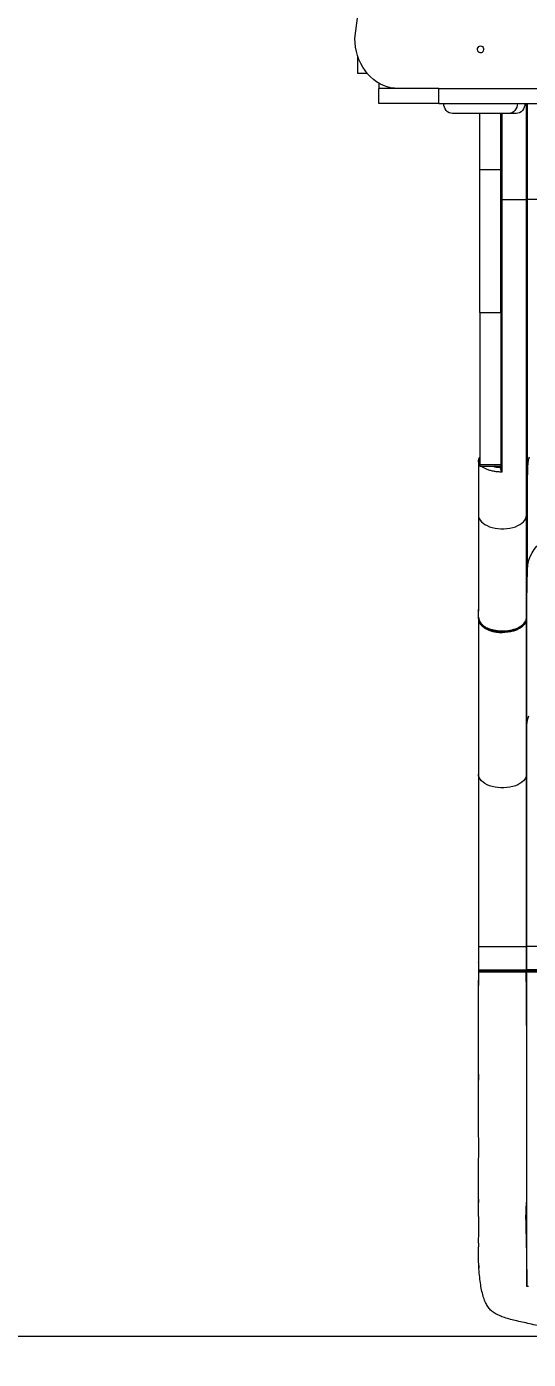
# Model space of a CAD drawing. Header units: millimetres. Extents: x -5839 to 7543, y -6363 to 7210.
# Drawn here: x 326 to 827, y -2736 to -1404 of the extents above; entities that cross this region are included whole.
import ezdxf

# ---------------------------------------------------------------- set-up
doc = ezdxf.new("R2010")
doc.units = ezdxf.units.MM
for name, color, linetype in [('DIKOM_ОБЪЕКТ', 7, 'Continuous'), ('DIKOM_РАЗМЕР_ЗОНА', 7, 'Continuous'), ('DIKOM_РАЗМЕР_ОБЪЕКТА', 7, 'Continuous')]:
    doc.layers.add(name, color=color, linetype=linetype)
doc.styles.add('style1', font='arial.ttf', dxfattribs={"width": 0.8})
doc.dimstyles.new('1-50', dxfattribs={"dimtxt": 300, "dimasz": 200, "dimexe": 100, "dimexo": 0, "dimgap": 100, "dimtad": 1, "dimdec": 0, "dimtxsty": 'style1', "dimcen": 0, "dimclrd": 7, "dimclre": 7, "dimadec": 1, "dimazin": 2, "dimtfac": 1, "dimtdec": 0, "dimtmove": 0, "dimatfit": 3, "dimfxl": 0, "dimlwd": 25, "dimlwe": 18, "dimarcsym": 0})

# ---------------------------------------------------------------- blocks, each defined once
blk = doc.blocks.new('*D9')
at = {"layer": 'Defpoints', "color": 0, "transparency": 16777216}
for p in [(-4446.7, 5684.5), (1527.1, 5684.5), (1157.2, -2712.8)]:
    blk.add_point(p, dxfattribs=at)
at = {"layer": 'DIKOM_РАЗМЕР_ОБЪЕКТА', "color": 7, "lineweight": 18, "transparency": 16777216}
for p, q in [((1527.1, 5684.5), (-4546.7, 5684.5)), ((1157.2, -2712.8), (-4546.7, -2712.8))]:
    blk.add_line(p, q, dxfattribs=at)
at = {"layer": 'DIKOM_РАЗМЕР_ОБЪЕКТА', "color": 7, "lineweight": 25, "transparency": 16777216}
blk.add_line((-4446.7, -2512.8), (-4446.7, 5484.5), dxfattribs=at)
at = {"layer": 'DIKOM_РАЗМЕР_ОБЪЕКТА', "color": 7, "transparency": 16777216}
for points in [[(-4480, 5484.5), (-4413.4, 5484.5), (-4446.7, 5684.5)], [(-4480, -2512.8), (-4413.4, -2512.8), (-4446.7, -2712.8)]]:
    blk.add_solid(points, dxfattribs=at)
at = {"layer": 'DIKOM_РАЗМЕР_ОБЪЕКТА', "color": 0, "transparency": 16777216, "insert": (-4699.9, 2022.1), "char_height": 300, "attachment_point": 5, "rotation": 90, "style": 'style1'}
blk.add_mtext('8400', dxfattribs=at)
blk = doc.blocks.new('*D10')
at = {"layer": 'Defpoints', "color": 0, "transparency": 16777216}
for p in [(-539.6, 7210.2), (-5389, -4715.6), (1451.9, -4715.6)]:
    blk.add_point(p, dxfattribs=at)
at = {"layer": 'DIKOM_РАЗМЕР_ЗОНА', "color": 7, "lineweight": 18, "transparency": 16777216}
for p, q in [((-539.6, 7210.2), (-5489, 7210.2)), ((1451.9, -4715.6), (-5489, -4715.6))]:
    blk.add_line(p, q, dxfattribs=at)
at = {"layer": 'DIKOM_РАЗМЕР_ЗОНА', "color": 7, "lineweight": 25, "transparency": 16777216}
blk.add_line((-5389, 7010.2), (-5389, -4515.6), dxfattribs=at)
at = {"layer": 'DIKOM_РАЗМЕР_ЗОНА', "color": 7, "transparency": 16777216}
for points in [[(-5422.3, 7010.2), (-5355.6, 7010.2), (-5389, 7210.2)], [(-5422.3, -4515.6), (-5355.6, -4515.6), (-5389, -4715.6)]]:
    blk.add_solid(points, dxfattribs=at)
at = {"layer": 'DIKOM_РАЗМЕР_ЗОНА', "color": 0, "transparency": 16777216, "insert": (-5642.1, 2127.8), "char_height": 300, "attachment_point": 5, "rotation": 90, "style": 'style1'}
blk.add_mtext('11900', dxfattribs=at)
blk = doc.blocks.new('*D11')
at = {"layer": 'Defpoints', "color": 0, "transparency": 16777216}
for p in [(7543.4, 2834.4), (-3824.1, 2391.4), (-3824.1, -6263.5)]:
    blk.add_point(p, dxfattribs=at)
at = {"layer": 'DIKOM_РАЗМЕР_ЗОНА', "color": 7, "lineweight": 18, "transparency": 16777216}
for p, q in [((7543.4, 2834.4), (7543.4, -6363.5)), ((-3824.1, 2391.4), (-3824.1, -6363.5))]:
    blk.add_line(p, q, dxfattribs=at)
at = {"layer": 'DIKOM_РАЗМЕР_ЗОНА', "color": 7, "lineweight": 25, "transparency": 16777216}
blk.add_line((7343.4, -6263.5), (-3624.1, -6263.5), dxfattribs=at)
at = {"layer": 'DIKOM_РАЗМЕР_ЗОНА', "color": 7, "transparency": 16777216}
for points in [[(-3624.1, -6230.1), (-3624.1, -6296.8), (-3824.1, -6263.5)], [(7343.4, -6230.1), (7343.4, -6296.8), (7543.4, -6263.5)]]:
    blk.add_solid(points, dxfattribs=at)
at = {"layer": 'DIKOM_РАЗМЕР_ЗОНА', "color": 0, "transparency": 16777216, "insert": (981.3, -6010.3), "char_height": 300, "attachment_point": 5, "style": 'style1'}
blk.add_mtext('11400', dxfattribs=at)
blk = doc.blocks.new('*D12')
at = {"layer": 'Defpoints', "color": 0, "transparency": 16777216}
for p in [(-2324.1, 1735.7), (4543.4, 1735.7), (4543.4, -5314.2)]:
    blk.add_point(p, dxfattribs=at)
at = {"layer": 'DIKOM_РАЗМЕР_ОБЪЕКТА', "color": 7, "lineweight": 18, "transparency": 16777216}
for p, q in [((-2324.1, 1735.7), (-2324.1, -5414.2)), ((4543.4, 1735.7), (4543.4, -5414.2))]:
    blk.add_line(p, q, dxfattribs=at)
at = {"layer": 'DIKOM_РАЗМЕР_ОБЪЕКТА', "color": 7, "lineweight": 25, "transparency": 16777216}
blk.add_line((-2124.1, -5314.2), (4343.4, -5314.2), dxfattribs=at)
at = {"layer": 'DIKOM_РАЗМЕР_ОБЪЕКТА', "color": 7, "transparency": 16777216}
for points in [[(-2124.1, -5280.9), (-2124.1, -5347.5), (-2324.1, -5314.2)], [(4343.4, -5280.9), (4343.4, -5347.5), (4543.4, -5314.2)]]:
    blk.add_solid(points, dxfattribs=at)
at = {"layer": 'DIKOM_РАЗМЕР_ОБЪЕКТА', "color": 0, "transparency": 16777216, "insert": (862.1, -5061), "char_height": 300, "attachment_point": 5, "style": 'style1'}
blk.add_mtext('6900', dxfattribs=at)

msp = doc.modelspace()

# ---------------------------------------------------------------- linework, layer by layer
at = {"layer": 'DIKOM_ОБЪЕКТ', "color": 7, "linetype": 'Continuous', "lineweight": 15}
for p, q in [((656.5, -1450.6), (656.5, -1433.9)), ((665.9, -1450.6), (656.5, -1450.6)), ((677.5, -1460.4), (677.5, -1465.6)), ((677.5, -1480.6), (677.5, -1465.6)), ((737.6, -1465.6), (677.5, -1465.6)), ((737.6, -1480.6), (737.6, -1465.6)), ((737.6, -1465.6), (1067.6, -1465.6)), ((737.6, -1480.6), (677.5, -1480.6)), ((737.6, -1480.6), (977.9, -1480.6)), ((807.3, -1490.6), (751, -1490.6)), ((778.5, -1546.8), (778.5, -1490.6)), ((799.5, -1546.8), (799.5, -1490.6)), ((800.5, -1490.6), (800.5, -1576.6)), ((814.8, -1490.6), (807.3, -1490.6)), ((825, -1576.6), (825, -1480.6)), ((826, -1576.6), (826, -1480.6)), ((778.5, -1546.8), (799.5, -1546.8)), ((778.5, -1689.5), (778.5, -1546.8)), ((799.5, -1689.5), (799.5, -1546.8)), ((799.5, -1576.6), (800.5, -1576.6)), ((800.5, -1576.6), (800.5, -1849.1)), ((800.5, -1576.6), (825, -1576.6)), ((825, -1892), (825, -1576.6)), ((826, -1576.6), (825, -1576.6)), ((826, -1843.9), (826, -1576.6)), ((918.5, -1576.6), (826, -1576.6)), ((778.5, -1689.5), (799.5, -1689.5)), ((778.5, -1689.5), (778.5, -1841.4)), ((799.5, -1689.5), (799.5, -1841.4)), ((777, -1837.8), (777, -1837.2)), ((777, -1837.2), (777, -1837.2)), ((777, -1837.8), (777, -1892)), ((778.5, -1841.4), (799.5, -1841.4)), ((778.5, -1841.4), (778.5, -1843.3)), ((778.5, -1843.3), (799.5, -1843.3)), ((799.5, -1841.4), (799.5, -1843.3)), ((799.5, -1846.5), (799.5, -1843.3)), ((826, -1843.9), (825, -1892)), ((826, -1945.9), (826, -1843.9)), ((777, -1892), (777, -1986.2)), ((825, -1994.1), (825, -1892)), ((825, -1994.1), (826, -1945.9)), ((825.5, -2102.4), (825.5, -1969.9)), ((777, -1994.1), (777, -1986.2)), ((777, -1986.2), (777, -1987.9)), ((777, -1995.6), (777, -1987.9)), ((777, -1995.6), (777, -2150.9)), ((825, -1995.6), (825.1, -1992.6)), ((825, -2150.9), (825, -1995.6)), ((825, -2150.9), (825.5, -2102.4)), ((825.5, -2323), (825.5, -2102.4)), ((825, -2323), (825, -2150.9)), ((777, -2323), (825, -2323)), ((777, -2323), (777, -2337)), ((825.5, -2323), (825, -2323)), ((825, -2346.5), (825, -2323)), ((825.5, -2346.5), (825.5, -2323)), ((917.5, -2323), (825.5, -2323)), ((777, -2337), (777, -2346.5)), ((777, -2339), (777, -2338.9)), ((777, -2339), (777, -2348.4)), ((777, -2347.4), (777, -2348.3)), ((777, -2348.4), (777, -2362.2)), ((778.2, -2346.8), (777.3, -2347.7)), ((777.5, -2347.7), (777.3, -2347.7)), ((824.7, -2347.7), (823.8, -2346.8)), ((824.3, -2346.7), (824.9, -2346.5)), ((825.2, -2347.7), (824.3, -2346.7)), ((824.5, -2347), (825, -2347)), ((825.2, -2347.7), (824.7, -2347.7)), ((824.8, -2348.4), (824.9, -2348.4)), ((825.5, -2346.5), (825, -2346.5)), ((825, -2348.4), (825, -2402.1)), ((825, -2348.4), (825.5, -2348.4)), ((917.5, -2347.7), (825.2, -2347.7)), ((917.5, -2346.5), (825.5, -2346.5)), ((825.5, -2662.9), (825.5, -2348.4)), ((825.5, -2348.4), (917.5, -2348.4)), ((825, -2402.1), (825, -2559.2)), ((825, -2559.2), (825, -2573.5)), ((777.1, -2577.7), (777, -2578.9)), ((777.1, -2575.5), (777.1, -2577.7)), ((825, -2573.5), (825, -2578.9)), ((777.4, -2642.1), (777.4, -2642.8)), ((825.5, -2662.4), (825.5, -2662.8)), ((825.5, -2662.8), (825.5, -2662.9)), ((825.5, -2662.9), (825.5, -2662.9)), ((826.9, -2662.9), (826.9, -2662.9))]:
    msp.add_line(p, q, dxfattribs=at)
at = {"layer": 'DIKOM_ОБЪЕКТ', "color": 7, "linetype": 'Continuous', "lineweight": 15, "flags": 128}
for points in [[(653.5, -1415.6), (657.4, -1385.1)], [(696.9, -1465.6), (693.1, -1465.4), (689.3, -1464.9), (685.7, -1463.9), (682, -1462.6), (678.6, -1460.9), (675.2, -1458.9), (672, -1456.6), (669, -1453.9), (666.2, -1451), (663.7, -1447.8), (661.4, -1444.3), (659.4, -1440.6), (657.6, -1436.7), (656.2, -1432.7), (655, -1428.6), (654.2, -1424.3), (653.7, -1420), (653.5, -1415.6)], [(779.2, -1423.1), (780.1, -1423.3), (781, -1423.9), (781.7, -1424.7), (782.1, -1425.8), (782.2, -1426.9), (781.9, -1428), (781.4, -1429), (780.6, -1429.7), (779.7, -1430.1), (778.7, -1430.1), (777.7, -1429.7), (776.9, -1429), (776.4, -1428), (776.1, -1426.9), (776.2, -1425.8), (776.6, -1424.7), (777.3, -1423.9), (778.2, -1423.3), (779.2, -1423.1)], [(751, -1490.6), (749.3, -1490.4), (747.7, -1489.9), (746.2, -1488.9), (744.9, -1487.7), (743.8, -1486.2), (743, -1484.4), (742.5, -1482.6), (742.3, -1480.6)], [(816, -1480.6), (815.8, -1482.6), (815.3, -1484.4), (814.5, -1486.2), (813.4, -1487.7), (812.1, -1488.9), (810.6, -1489.9), (809, -1490.4), (807.3, -1490.6)], [(823.5, -1480.6), (823.3, -1482.6), (822.8, -1484.4), (822, -1486.2), (820.9, -1487.7), (819.6, -1488.9), (818.1, -1489.9), (816.5, -1490.4), (814.8, -1490.6)], [(827.8, -1834), (826.8, -1837.2), (826.3, -1840.5), (826, -1843.9)], [(777, -1892), (777.2, -1893.8), (777.8, -1895.5), (778.7, -1897.1), (780, -1898.7), (781.6, -1900.1), (783.5, -1901.5), (785.7, -1902.6), (788.2, -1903.7), (790.8, -1904.5), (793.6, -1905.1), (796.5, -1905.6), (799.5, -1905.8), (802.5, -1905.8), (805.5, -1905.6), (808.5, -1905.1), (811.3, -1904.5), (813.9, -1903.7), (816.3, -1902.6), (818.5, -1901.5), (820.5, -1900.1), (822.1, -1898.7), (823.4, -1897.1), (824.3, -1895.5), (824.8, -1893.8), (825, -1892)], [(826, -1945.9), (826.3, -1942.6), (826.8, -1939.3), (827.8, -1936), (829, -1932.8), (830.7, -1929.6), (832.7, -1926.5), (835, -1923.4), (837.6, -1920.5), (840.6, -1917.6), (843.8, -1914.9)], [(825.5, -2102.4), (825.8, -2099.1), (826.3, -2095.8), (827.3, -2092.6)], [(825, -2150.9), (824.8, -2152.6), (824.3, -2154.3), (823.4, -2156), (822.1, -2157.5), (820.5, -2159), (818.5, -2160.3), (816.3, -2161.5), (813.9, -2162.5), (811.3, -2163.3), (808.5, -2164), (805.5, -2164.4), (802.5, -2164.6), (799.5, -2164.6), (796.5, -2164.4), (793.6, -2164), (790.8, -2163.3), (788.2, -2162.5), (785.7, -2161.5), (783.5, -2160.3), (781.6, -2159), (780, -2157.5), (778.7, -2156), (777.8, -2154.3), (777.2, -2152.6), (777, -2150.9)], [(825, -2347), (825.3, -2347), (825.8, -2347), (826.8, -2347), (828.1, -2347)]]:
    msp.add_lwpolyline(points, dxfattribs=at)
at = {"layer": 'DIKOM_ОБЪЕКТ', "color": 7, "linetype": 'Continuous', "lineweight": 15}
for centre, radius, start, end in [((780.4, -1837.2), 3.4, 123.9745, 180), ((780, -1837.3), 2.92, 119.0815, 178.7733), ((780, -1837.8), 2.92, 119.0813, 178.7832), ((825, -2346.5), 0.504, 270.4072, 359.6201), ((824.5, -2348.4), 1, 359.9894, 44.9922)]:
    msp.add_arc(centre, radius, start, end, dxfattribs=at)
msp.add_ellipse((825.2, -1502.6), major_axis=(0, 4.5), ratio=0.011921, dxfattribs=at)
for points, knots in [([(825.3, -1601.4), (825.3, -1601.1), (825.2, -1600.4), (825.2, -1600.2), (825.2, -1600.1)], [0, 0, 0, 0, 0.500006, 1, 1, 1, 1]), ([(825.2, -1600.1), (825.2, -1600.1), (825.2, -1600.1), (825.2, -1600.7), (825.2, -1601.7), (825.2, -1603.1), (825.2, -1604.6), (825.2, -1606.1), (825.2, -1607.5), (825.2, -1608.5), (825.2, -1609), (825.2, -1609), (825.2, -1609)], [0, 0, 0, 0, 0.072083, 0.179475, 0.286838, 0.394233, 0.501589, 0.608955, 0.716323, 0.823686, 0.931054, 1, 1, 1, 1]), ([(825.2, -1609), (825.2, -1608.9), (825.2, -1608.7), (825.3, -1607.8), (825.3, -1606.5), (825.3, -1605), (825.3, -1603.5), (825.3, -1602.2), (825.3, -1601.6), (825.3, -1601.4)], [0, 0, 0, 0, 0.150938, 0.301864, 0.452796, 0.603725, 0.754628, 0.90557, 1, 1, 1, 1]), ([(825.3, -1702.8), (825.3, -1702.5), (825.3, -1701.8), (825.2, -1701.4), (825.2, -1701.5), (825.2, -1702.1), (825.2, -1703.1), (825.2, -1704.5), (825.2, -1706), (825.2, -1707.5), (825.2, -1708.8), (825.2, -1709.8), (825.2, -1710.4), (825.2, -1710.4), (825.2, -1710.4)], [0, 0, 0, 0, 0.085889, 0.171789, 0.257693, 0.343595, 0.429501, 0.515417, 0.601302, 0.687197, 0.773098, 0.858974, 0.94487, 1, 1, 1, 1]), ([(825.2, -1710.4), (825.2, -1710.3), (825.2, -1710.1), (825.2, -1709.2), (825.3, -1707.9), (825.3, -1706.4), (825.3, -1704.9), (825.3, -1703.6), (825.3, -1703), (825.3, -1702.8)], [0, 0, 0, 0, 0.150929, 0.301875, 0.452799, 0.603722, 0.754624, 0.905568, 1, 1, 1, 1]), ([(825.3, -1799.4), (825.3, -1799.1), (825.3, -1798.4), (825.2, -1798), (825.2, -1798.1), (825.2, -1798.7), (825.2, -1799.7), (825.2, -1801.1), (825.2, -1802.6), (825.2, -1804.1), (825.2, -1805.5), (825.2, -1806.5), (825.2, -1807), (825.2, -1807), (825.2, -1807)], [0, 0, 0, 0, 0.085893, 0.171787, 0.257687, 0.343596, 0.429501, 0.515416, 0.601329, 0.687228, 0.77311, 0.85901, 0.944899, 1, 1, 1, 1]), ([(825.2, -1807.1), (825.2, -1807), (825.2, -1806.7), (825.2, -1805.8), (825.3, -1804.5), (825.3, -1803.1), (825.3, -1801.5), (825.3, -1800.3), (825.3, -1799.7), (825.3, -1799.4)], [0, 0, 0, 0, 0.150932, 0.30187, 0.452788, 0.603708, 0.754657, 0.905562, 1, 1, 1, 1]), ([(778.3, -1841.4), (778, -1840.9), (777.3, -1839.9), (777.1, -1838.6), (777, -1837.9), (777, -1837.8)], [0, 0, 0, 0, 0.427704, 0.889885, 1, 1, 1, 1]), ([(800.5, -1849.1), (800.2, -1849.1), (798.6, -1849), (795.7, -1848.8), (791.9, -1848.3), (788.3, -1847.4), (785, -1846.3), (782.2, -1844.9), (780.8, -1843.8), (780.1, -1843.3)], [0, 0, 0, 0, 0.039275, 0.191919, 0.351765, 0.516249, 0.676096, 0.840576, 1, 1, 1, 1]), ([(791.4, -1843.3), (792, -1843.4), (793.6, -1843.9), (796.4, -1844.2), (798.5, -1844.4), (799.5, -1844.4)], [0, 0, 0, 0, 0.240923, 0.644645, 1, 1, 1, 1]), ([(799.5, -1843.9), (799, -1843.9), (797.3, -1843.9), (795.1, -1843.7), (793.6, -1843.4), (793.1, -1843.3)], [0, 0, 0, 0, 0.25968, 0.764565, 1, 1, 1, 1]), ([(799.5, -1843.7), (799.1, -1843.7), (797.9, -1843.7), (796.1, -1843.6), (794.7, -1843.4), (794.2, -1843.3)], [0, 0, 0, 0, 0.23141, 0.669078, 1, 1, 1, 1]), ([(800.5, -1849.1), (800.5, -1849.1), (800.3, -1848.8), (800, -1848.2), (799.6, -1847.3), (799.6, -1846.7), (799.5, -1846.5)], [0, 0, 0, 0, 0.00414, 0.383467, 0.751319, 1, 1, 1, 1]), ([(777, -1994.1), (777.2, -1995.1), (777.3, -1996.9), (778.7, -1999.2), (780.4, -2001.2), (782.7, -2003.1), (785.5, -2004.7), (788.9, -2006), (792.6, -2007), (796.7, -2007.7), (800.7, -2007.9), (804.5, -2007.8), (808, -2007.3), (811.6, -2006.5), (815.1, -2005.3), (818.2, -2003.8), (820.8, -2002), (822.8, -2000), (824.2, -1998), (824.9, -1996), (825, -1994.7), (825, -1994.1)], [0, 0, 0, 0, 0.071265, 0.120519, 0.170999, 0.223926, 0.278386, 0.331314, 0.385775, 0.441931, 0.499933, 0.544976, 0.590955, 0.64388, 0.698342, 0.751267, 0.80573, 0.858656, 0.913115, 0.956152, 1, 1, 1, 1]), ([(777.1, -1995.4), (777.1, -1995.4), (777, -1995.5), (777, -1995.5), (777, -1995.6)], [0, 0, 0, 0, 0.165556, 1, 1, 1, 1]), ([(777, -1995.6), (777.1, -1996.5), (777.3, -1998.3), (778.7, -2000.9), (781, -2003.3), (783.1, -2004.8), (784.7, -2005.7), (785.6, -2006.1), (786.5, -2006.6), (787.3, -2006.9), (787.9, -2007.1), (788.5, -2007.3), (789.3, -2007.6), (790.1, -2007.9), (791, -2008.1), (791.8, -2008.3), (792.7, -2008.5), (793.8, -2008.7), (795, -2008.9), (795.8, -2009), (796.6, -2009.1), (797.3, -2009.2), (798.2, -2009.3), (799.1, -2009.3), (800.1, -2009.4), (800.7, -2009.4), (801, -2009.4)], [0, 0, 0, 0, 0.125175, 0.250594, 0.375217, 0.499943, 0.522181, 0.552314, 0.59133, 0.617318, 0.624532, 0.649577, 0.674623, 0.699664, 0.724704, 0.749749, 0.771929, 0.801941, 0.841011, 0.867036, 0.874234, 0.899385, 0.924538, 0.949694, 0.974848, 1, 1, 1, 1]), ([(824.4, -1997.2), (824.4, -1997.3), (824.2, -1998.4), (823, -2000.2), (820.9, -2002.6), (817.9, -2004.7), (814.3, -2006.4), (810.2, -2007.7), (805.7, -2008.4), (801.1, -2008.7), (796.4, -2008.4), (791.9, -2007.7), (787.8, -2006.4), (784.2, -2004.7), (781.2, -2002.6), (779.1, -2000.3), (777.9, -1998.4), (777.7, -1997.4), (777.7, -1997.3)], [0, 0, 0, 0, 0.012654, 0.082614, 0.152228, 0.222068, 0.291907, 0.361521, 0.431518, 0.50143, 0.5717, 0.641252, 0.711212, 0.780825, 0.850668, 0.920504, 0.990313, 1, 1, 1, 1]), ([(825, -1995.6), (825, -1996.1), (825, -1997), (824.6, -1998.2), (824.3, -1999.1), (823.9, -1999.8), (823.6, -2000.3), (823.2, -2001), (822.6, -2001.7), (821.8, -2002.5), (821, -2003.3), (820.1, -2004), (819.2, -2004.6), (818.3, -2005.1), (817.2, -2005.8), (815.8, -2006.5), (813.9, -2007.3), (812, -2007.9), (809.3, -2008.6), (805.7, -2009.2), (802.6, -2009.3), (801, -2009.4)], [0, 0, 0, 0, 0.066937, 0.122654, 0.167153, 0.200431, 0.222475, 0.250534, 0.292145, 0.333753, 0.375364, 0.416975, 0.458616, 0.490523, 0.513985, 0.585643, 0.64021, 0.699434, 0.756649, 0.874843, 1, 1, 1, 1]), ([(824.9, -1996.8), (825, -1996.5), (825, -1996.1), (825, -1995.6), (825, -1995.5)], [0, 0, 0, 0, 0.607093, 1, 1, 1, 1]), ([(777, -2150.9), (777, -2155.9), (777, -2166), (777, -2181.8), (777, -2198.3), (777, -2215.3), (777, -2232.7), (777, -2250.5), (777, -2268.5), (777, -2286.6), (777, -2304.8), (777, -2316.9), (777, -2323)], [0, 0, 0, 0, 0.098974, 0.198609, 0.298758, 0.399274, 0.500002, 0.600732, 0.701245, 0.801396, 0.901028, 1, 1, 1, 1]), ([(777, -2346.5), (777, -2346.5), (777, -2346.5), (777.1, -2346.5), (777.2, -2346.5)], [0, 0, 0, 0, 0.28221, 1, 1, 1, 1]), ([(777.3, -2347.7), (777.3, -2347.7), (777.2, -2347.8), (777.2, -2347.9), (777.1, -2347.9), (777.1, -2348), (777.1, -2348.1), (777, -2348.3), (777, -2348.3), (777, -2348.4)], [0, 0, 0, 0, 0.132635, 0.265661, 0.398506, 0.531213, 0.664304, 0.796834, 1, 1, 1, 1]), ([(777, -2348.4), (777.1, -2348.4), (777.3, -2348.4), (778.7, -2348.4), (780.9, -2348.4), (783.9, -2348.4), (787.6, -2348.4), (791.8, -2348.4), (796.3, -2348.4), (801, -2348.4), (805.7, -2348.4), (810.3, -2348.4), (814.4, -2348.4), (818.1, -2348.4), (821.1, -2348.4), (823.3, -2348.4), (824.5, -2348.4), (824.7, -2348.4), (824.8, -2348.4)], [0, 0, 0, 0, 0.065202, 0.130223, 0.195184, 0.260364, 0.325176, 0.390346, 0.455221, 0.520527, 0.585426, 0.650425, 0.715492, 0.780305, 0.845479, 0.910289, 0.975434, 1, 1, 1, 1]), ([(777, -2363), (777, -2362.2), (777, -2360.5), (777, -2358.4), (777, -2357.3), (777, -2356.8)], [0, 0, 0, 0, 0.37747, 0.755614, 1, 1, 1, 1]), ([(777.4, -2347.7), (777.3, -2347.7), (777.3, -2347.8), (777.2, -2348), (777.1, -2348.2), (777.1, -2348.3), (777.1, -2348.4)], [0, 0, 0, 0, 0.247487, 0.499914, 0.752581, 1, 1, 1, 1]), ([(777.2, -2346.5), (777.3, -2346.6), (777.7, -2346.8), (779, -2346.9), (780.4, -2347), (781.9, -2347), (783.4, -2347), (785.2, -2347), (787.3, -2347), (790, -2347), (793.2, -2347), (796.6, -2347), (800.1, -2347), (803.6, -2347), (807, -2347), (810.3, -2347), (813, -2347), (815.2, -2347), (817.1, -2347), (819.1, -2347), (821.1, -2347), (822.8, -2346.9), (824, -2346.8), (824.2, -2346.7), (824.3, -2346.7)], [0, 0, 0, 0, 0.057417, 0.107911, 0.150965, 0.187292, 0.226257, 0.262886, 0.299178, 0.352551, 0.405043, 0.457941, 0.510636, 0.563439, 0.615817, 0.668392, 0.719515, 0.752981, 0.787948, 0.834158, 0.877631, 0.92904, 0.987847, 1, 1, 1, 1]), ([(777.2, -2346.5), (777.2, -2346.5), (777.3, -2346.5), (777.6, -2346.5), (778.2, -2346.5), (779, -2346.5), (780.2, -2346.5), (781.9, -2346.5), (783.6, -2346.5), (785.1, -2346.5), (786.4, -2346.5), (787.9, -2346.5), (789.8, -2346.5), (791.6, -2346.5), (793.2, -2346.5), (794.4, -2346.5), (795.7, -2346.5), (797, -2346.5), (798.4, -2346.5), (799.7, -2346.5), (800.7, -2346.5), (801.7, -2346.5), (802.8, -2346.5), (804.1, -2346.5), (805.5, -2346.5), (806.7, -2346.5), (807.8, -2346.5), (809, -2346.5), (809.9, -2346.5), (810.8, -2346.5), (811.8, -2346.5), (813, -2346.5), (814.2, -2346.5), (815.1, -2346.5), (816.1, -2346.5), (817.1, -2346.5), (817.8, -2346.5), (818.6, -2346.5), (819.6, -2346.5), (820.7, -2346.5), (821.7, -2346.5), (822.5, -2346.5), (823.3, -2346.5), (824, -2346.5), (824.3, -2346.5), (824.4, -2346.5)], [0, 0, 0, 0, 0.010082, 0.041007, 0.074517, 0.106927, 0.148506, 0.194159, 0.23886, 0.263092, 0.289158, 0.312421, 0.349198, 0.386631, 0.402874, 0.422989, 0.443107, 0.463222, 0.483339, 0.503454, 0.52357, 0.52786, 0.547162, 0.572512, 0.590087, 0.607436, 0.626251, 0.645065, 0.663879, 0.667986, 0.687245, 0.712739, 0.730332, 0.747709, 0.766561, 0.785414, 0.804267, 0.808365, 0.839213, 0.86768, 0.891822, 0.918206, 0.944589, 0.983828, 1, 1, 1, 1]), ([(824.7, -2347.7), (824.7, -2347.7), (824.5, -2347.7), (823.1, -2347.7), (820.9, -2347.7), (817.9, -2347.7), (814.3, -2347.6), (810.2, -2347.6), (805.7, -2347.6), (801, -2347.6), (796.4, -2347.7), (791.9, -2347.7), (787.8, -2347.7), (784.1, -2347.7), (781.2, -2347.7), (779, -2347.7), (777.7, -2347.7), (777.6, -2347.7), (777.5, -2347.7)], [0, 0, 0, 0, 0.064121, 0.128385, 0.192329, 0.256636, 0.320593, 0.384808, 0.448959, 0.513009, 0.57746, 0.641477, 0.705776, 0.769716, 0.834013, 0.89809, 0.962219, 1, 1, 1, 1]), ([(824.4, -2346.5), (824.4, -2346.5), (824.4, -2346.5), (824.5, -2346.5), (824.5, -2346.5), (824.6, -2346.5), (824.6, -2346.5), (824.6, -2346.5), (824.6, -2346.5), (824.6, -2346.5), (824.6, -2346.5), (824.6, -2346.5), (824.6, -2346.5), (824.6, -2346.5), (824.6, -2346.5), (824.6, -2346.5), (824.7, -2346.5), (824.8, -2346.5), (824.8, -2346.5), (825, -2346.5), (825, -2346.5), (825, -2346.5)], [0, 0, 0, 0, 0.014252, 0.103838, 0.143257, 0.160593, 0.16823, 0.171588, 0.174223, 0.174227, 0.174258, 0.174351, 0.174668, 0.175915, 0.180817, 0.200264, 0.277725, 0.357943, 0.461013, 0.586939, 1, 1, 1, 1]), ([(825, -2346.5), (825, -2346.6), (825, -2346.7), (825, -2346.8), (824.8, -2346.9), (824.7, -2347), (824.6, -2347), (824.5, -2347), (824.5, -2347)], [0, 0, 0, 0, 0.19623, 0.392425, 0.588832, 0.78524, 0.981546, 1, 1, 1, 1]), ([(824.9, -2347.9), (824.9, -2347.9), (824.9, -2347.8), (824.8, -2347.7), (824.7, -2347.7)], [0, 0, 0, 0, 0.195204, 1, 1, 1, 1]), ([(825, -2402.1), (825, -2395), (825, -2377.1), (824.9, -2359.2), (824.8, -2348.4)], [0, 0, 0, 0, 0.393663, 1, 1, 1, 1]), ([(825, -2348.4), (825, -2348.3), (825, -2348.1), (824.9, -2348), (824.9, -2347.9)], [0, 0, 0, 0, 0.616555, 1, 1, 1, 1]), ([(825, -2348.4), (825, -2348.3), (825, -2348.1), (824.9, -2348), (824.9, -2347.9)], [0, 0, 0, 0, 0.680587, 1, 1, 1, 1]), ([(777.1, -2592.9), (777.1, -2591.5), (777.1, -2587.5), (777, -2580.8), (777.1, -2572.7), (777.1, -2564.6), (777.3, -2537.7), (777.2, -2492), (777, -2427.5), (777, -2384.5), (777, -2363)], [0, 0, 0, 0, 0.018342, 0.053355, 0.088695, 0.123729, 0.158763, 0.439092, 0.719547, 1, 1, 1, 1]), ([(777, -2450.7), (777, -2452.2), (777.1, -2454.2), (777.1, -2456.2), (777.1, -2456.7)], [0, 0, 0, 0, 0.760527, 1, 1, 1, 1]), ([(825.1, -2624.3), (825.1, -2624.1), (825.1, -2622.2), (825.1, -2618.3), (824.9, -2612.9), (824.8, -2607.7), (824.7, -2602.9), (824.6, -2598.7), (824.5, -2595), (824.5, -2592.1), (824.6, -2589.7), (824.7, -2587), (824.8, -2583.9), (825, -2580.9), (825, -2579.4), (825, -2578.9)], [0, 0, 0, 0, 0.01634, 0.158771, 0.288644, 0.405298, 0.508066, 0.596428, 0.670039, 0.728786, 0.772877, 0.810278, 0.885329, 0.962689, 1, 1, 1, 1]), ([(825, -2578.9), (825, -2582), (825, -2588.3), (825, -2597.7), (825.1, -2606.9), (825.1, -2615.8), (825.1, -2621.6), (825.1, -2624.3), (825.1, -2624.3)], [0, 0, 0, 0, 0.194681, 0.393194, 0.594328, 0.796812, 0.999296, 1, 1, 1, 1]), ([(777.1, -2592.9), (777.1, -2593.9), (777.1, -2596.5), (777.1, -2600.5), (777, -2604.7), (777, -2608.6), (776.9, -2612.6), (776.9, -2616.8), (776.9, -2620.5), (777, -2622.6), (777, -2623.4)], [0, 0, 0, 0, 0.089653, 0.230412, 0.356746, 0.471542, 0.599011, 0.744622, 0.908258, 1, 1, 1, 1]), ([(924, -2712.9), (923.7, -2712.9), (920.1, -2712.9), (913.2, -2712.7), (903.4, -2712.1), (893.9, -2711.3), (884.6, -2710.3), (875.7, -2709.1), (867.3, -2707.9), (859.3, -2706.5), (851.7, -2705.1), (844, -2703.6), (836.1, -2702), (828.1, -2700.2), (820.7, -2698.6), (813.7, -2697), (807.4, -2695.4), (801.7, -2693.6), (796.8, -2691.6), (792.6, -2689.3), (789.1, -2686.6), (786.2, -2683.1), (784, -2679), (782.1, -2674), (780.5, -2668.1), (779.2, -2661.4), (778.2, -2653.8), (777.5, -2645.4), (777.1, -2636.1), (777, -2628.7), (777, -2624.3), (777, -2623.4)], [0, 0, 0, 0, 0.002971, 0.034695, 0.066276, 0.097659, 0.128689, 0.159758, 0.191088, 0.222195, 0.253141, 0.284089, 0.322944, 0.361883, 0.400839, 0.43974, 0.478506, 0.517308, 0.556348, 0.59581, 0.635495, 0.675173, 0.714994, 0.754798, 0.794447, 0.833966, 0.873063, 0.91204, 0.951288, 0.990471, 1, 1, 1, 1]), ([(825.1, -2624.3), (825.1, -2626.9), (825.2, -2632.2), (825.2, -2639.2), (825.2, -2643.2), (825.2, -2645.2)], [0, 0, 0, 0, 0.33764, 0.672046, 1, 1, 1, 1]), ([(777.4, -2642.8), (777.4, -2643.3), (777.5, -2643.9), (777.5, -2644.4), (777.5, -2644.5)], [0, 0, 0, 0, 0.854486, 1, 1, 1, 1]), ([(825.2, -2645.2), (825.2, -2646.6), (825.3, -2649.5), (825.3, -2653.2), (825.3, -2655.2), (825.3, -2656.2)], [0, 0, 0, 0, 0.333301, 0.66674, 1, 1, 1, 1]), ([(825.3, -2656.2), (825.4, -2657.2), (825.4, -2659.2), (825.4, -2661.2), (825.5, -2662), (825.5, -2662.4)], [0, 0, 0, 0, 0.333266, 0.666728, 1, 1, 1, 1]), ([(826.9, -2662.9), (826.5, -2662.9), (825.7, -2662.9), (825.6, -2662.9), (825.5, -2662.9)], [0, 0, 0, 0, 0.5, 1, 1, 1, 1])]:
    msp.add_open_spline(points, degree=3, knots=knots, dxfattribs=at)

# ---------------------------------------------------------------- dimensions: what is measured, and where the dimension line sits
at = {"layer": 'DIKOM_РАЗМЕР_ЗОНА'}
for base, p1, p2, angle, text, picture, middle in [((-5389, -4715.6), (-539.6, 7210.2), (1451.9, -4715.6), 90, '11900', '*D10', (-5389, 2127.8)), ((-3824.1, -6263.5), (7543.4, 2834.4), (-3824.1, 2391.4), 180, '11400', '*D11', (981.3, -6263.5))]:
    dim = msp.add_linear_dim(base=base, p1=p1, p2=p2, angle=angle, text=text, dimstyle='1-50', dxfattribs=at)
    dim.commit()
    dim.dimension.update_dxf_attribs({"geometry": picture, "text_midpoint": middle, "dimtype": 160})
at = {"layer": 'DIKOM_РАЗМЕР_ОБЪЕКТА'}
for base, p1, p2, angle, text, picture, middle in [((-4446.7, 5684.5), (1157.2, -2712.8), (1527.1, 5684.5), 90, '8400', '*D9', (-4446.7, 2022.1)), ((4543.4, -5314.2), (-2324.1, 1735.7), (4543.4, 1735.7), 180, '6900', '*D12', (862.1, -5314.2))]:
    dim = msp.add_linear_dim(base=base, p1=p1, p2=p2, angle=angle, text=text, dimstyle='1-50', dxfattribs=at)
    dim.commit()
    dim.dimension.update_dxf_attribs({"geometry": picture, "text_midpoint": middle, "dimtype": 160})

doc.saveas('drawing.dxf')
